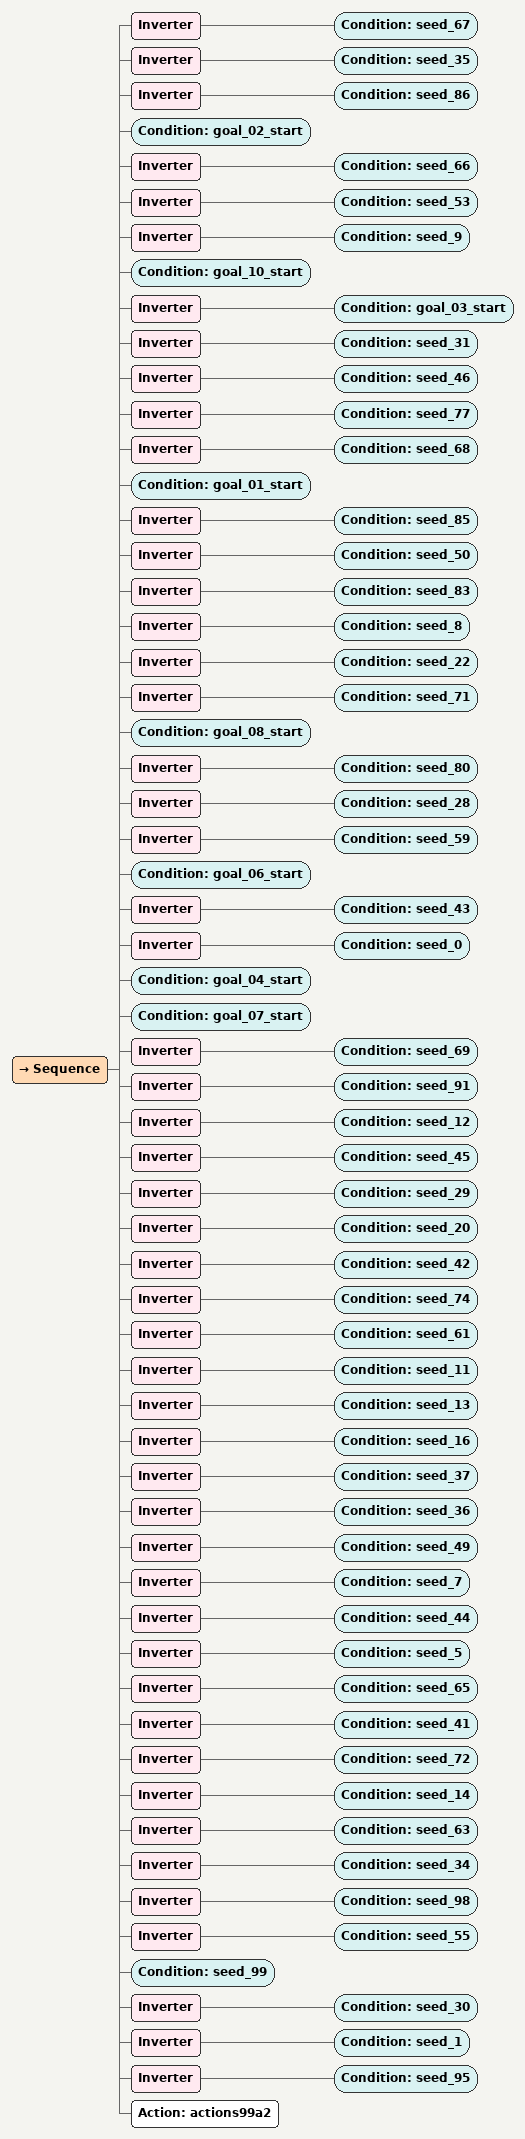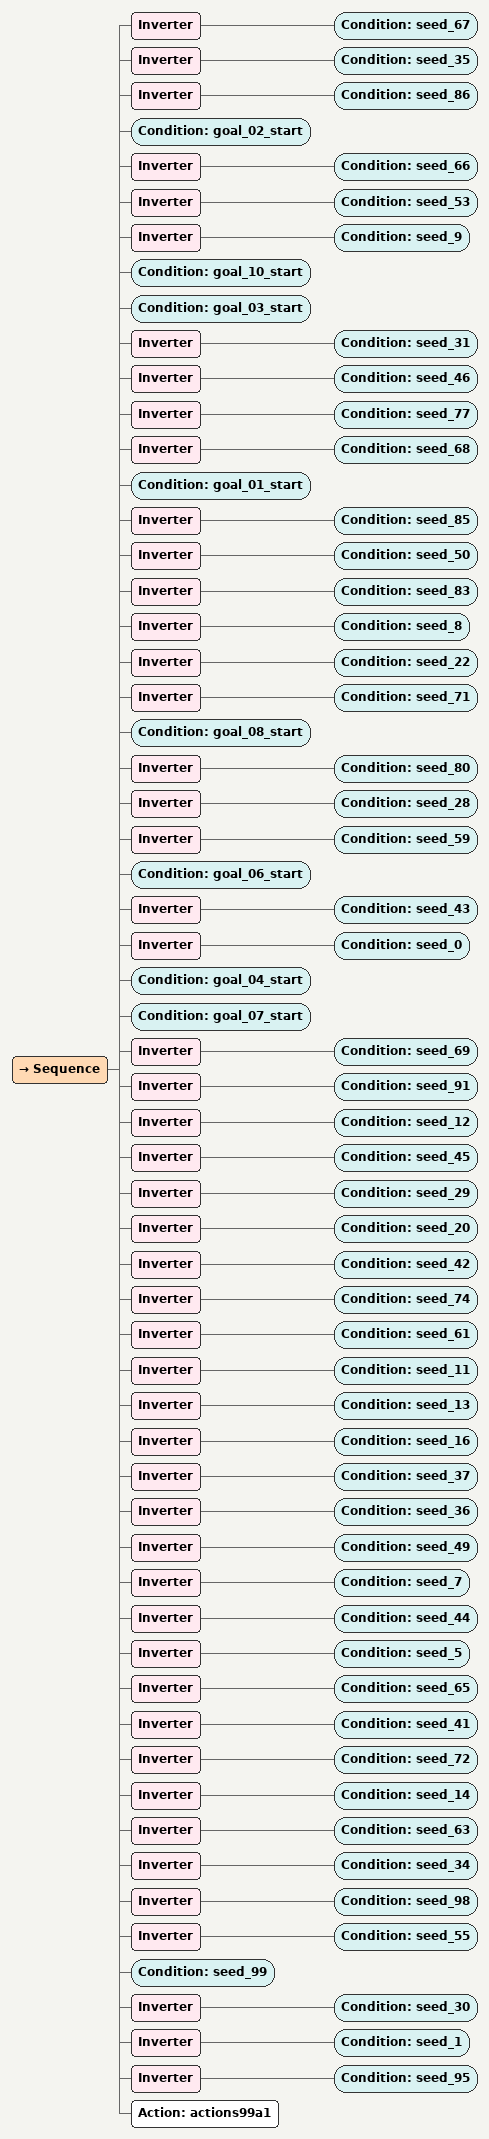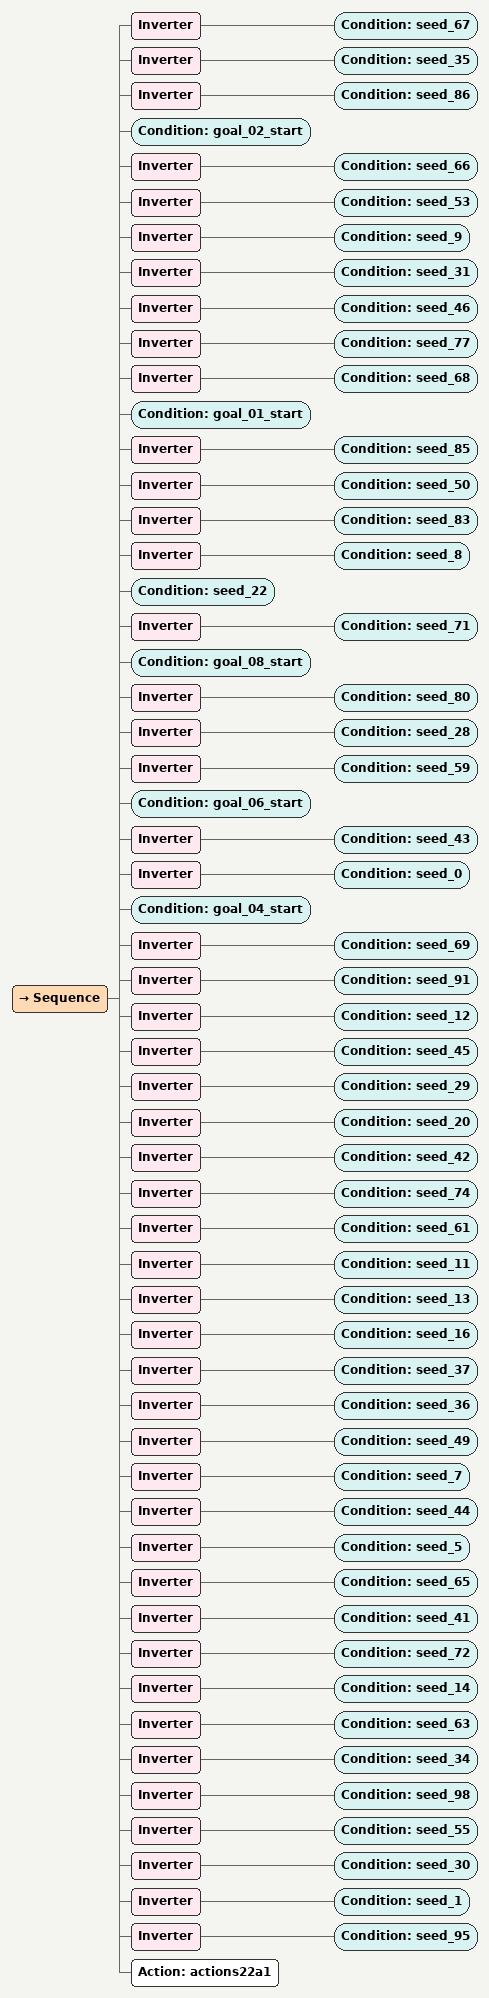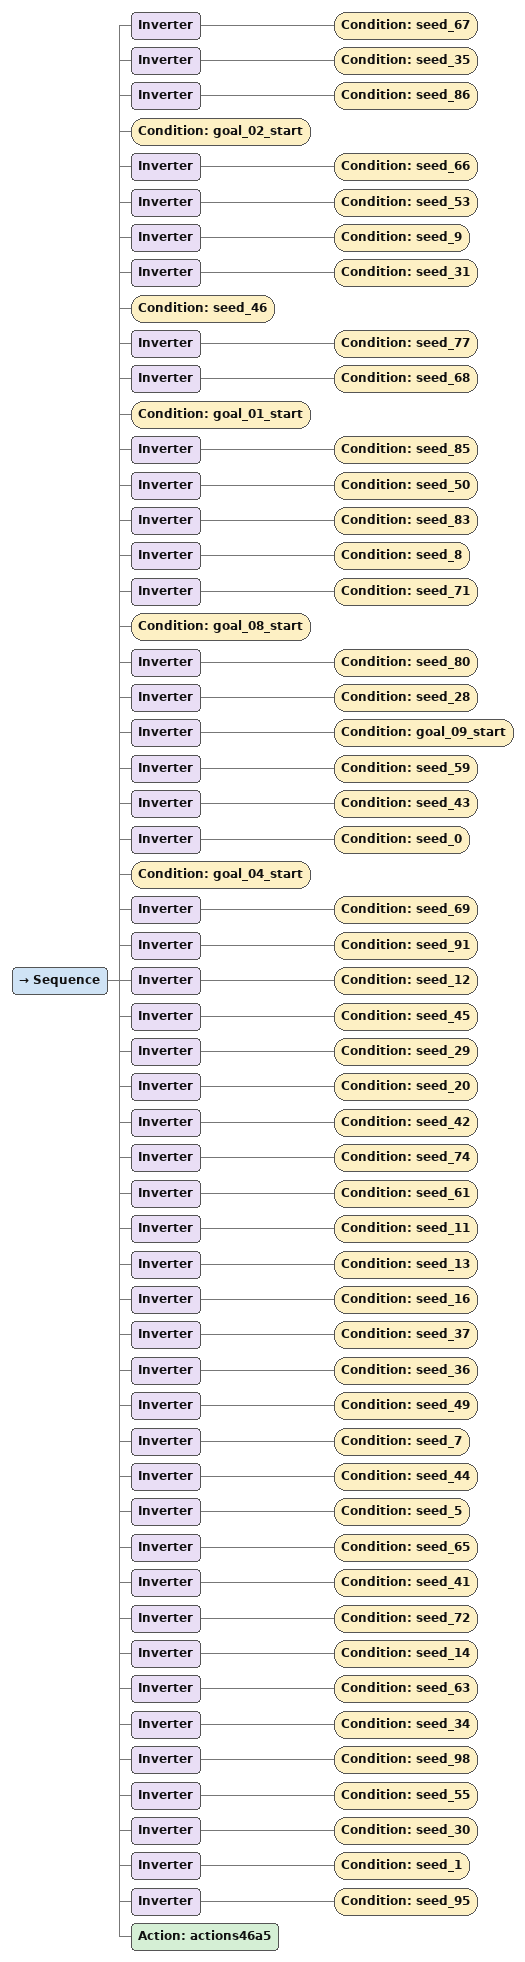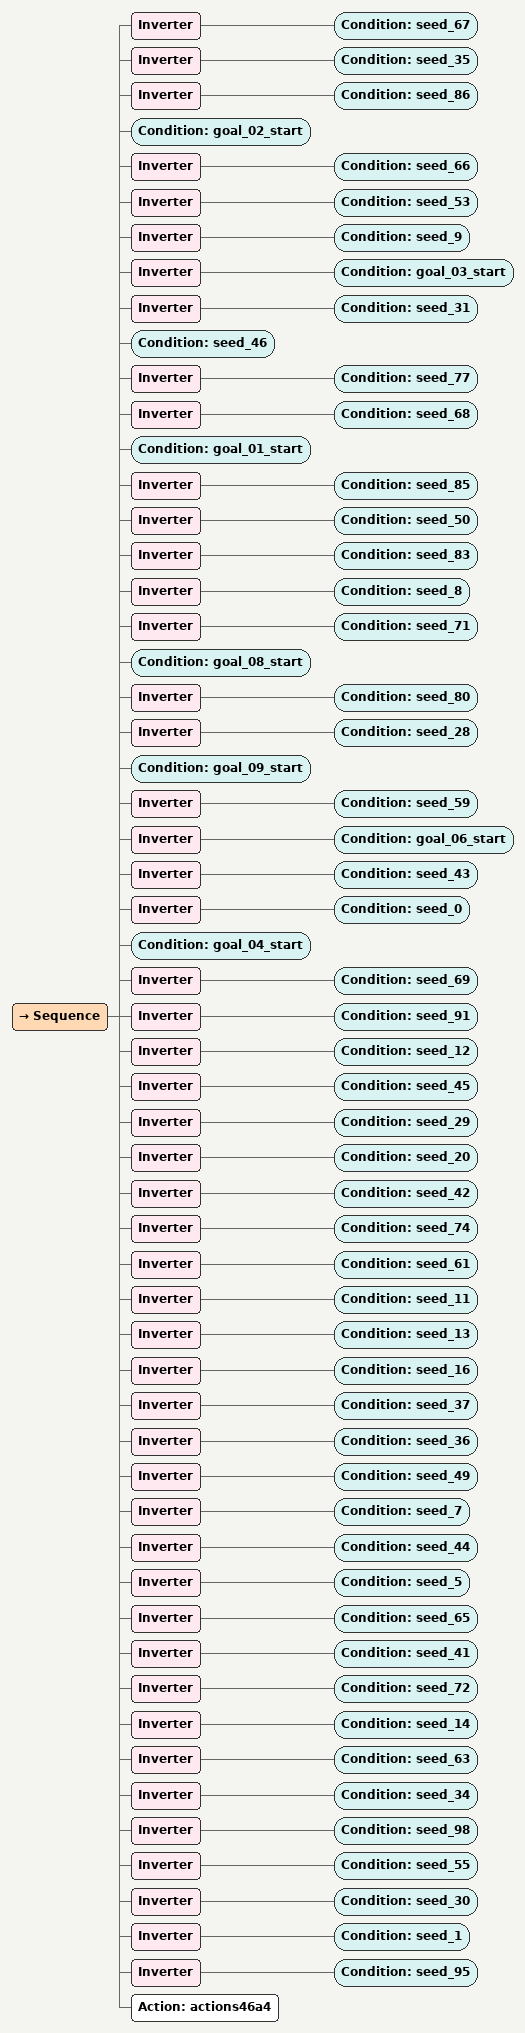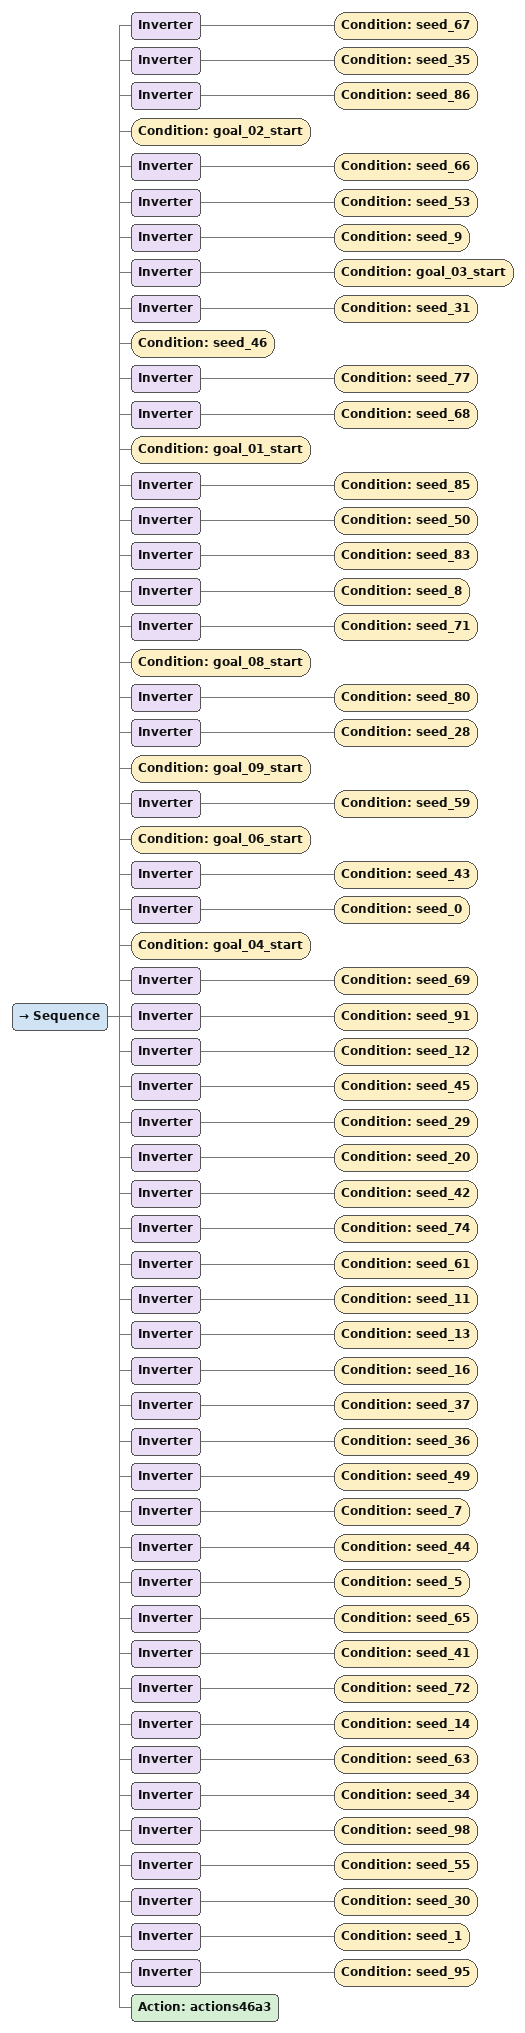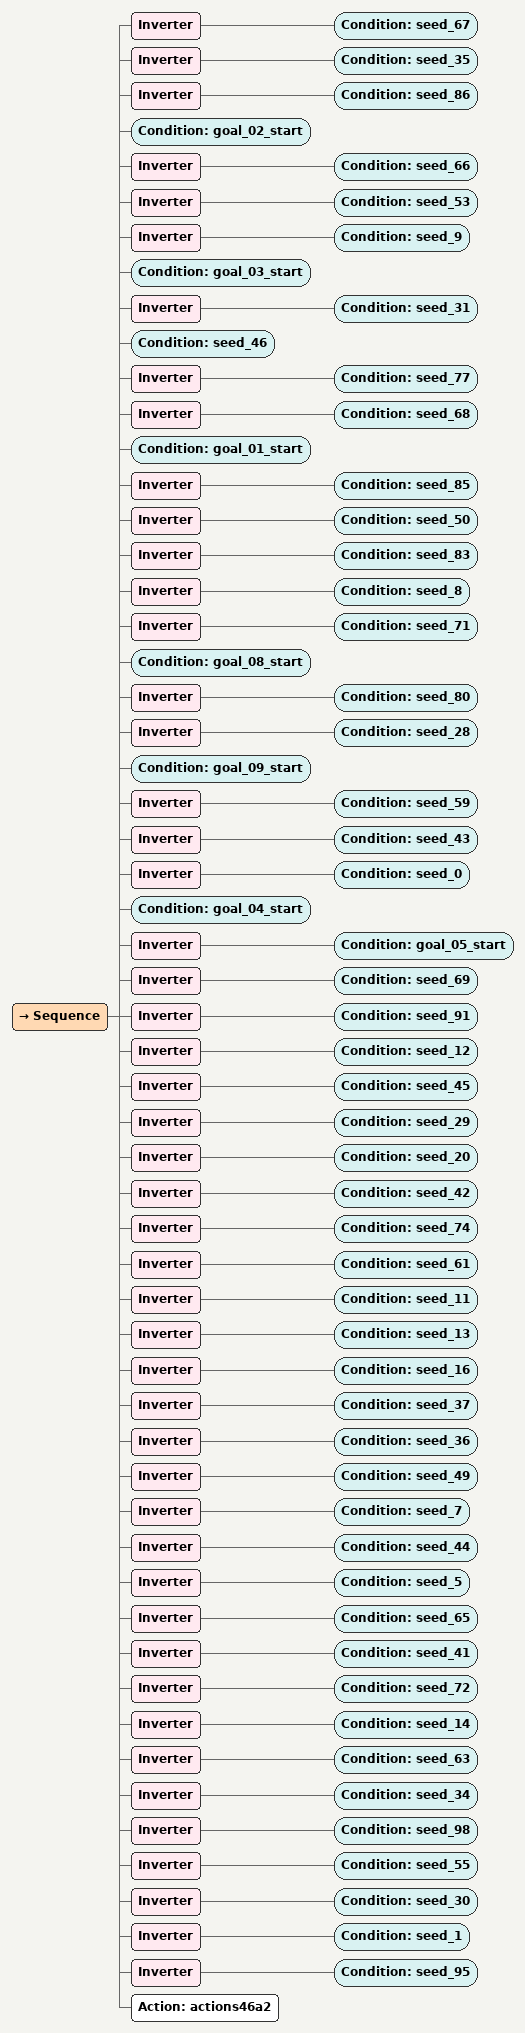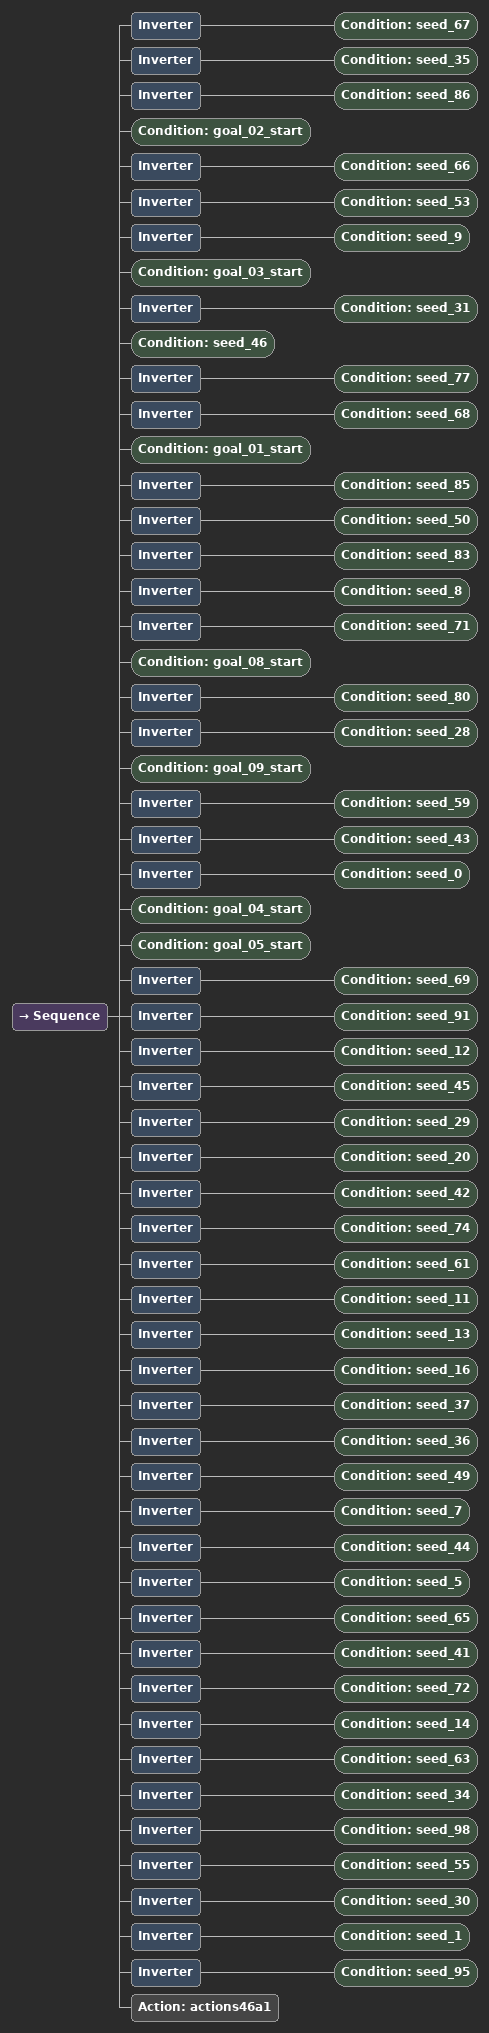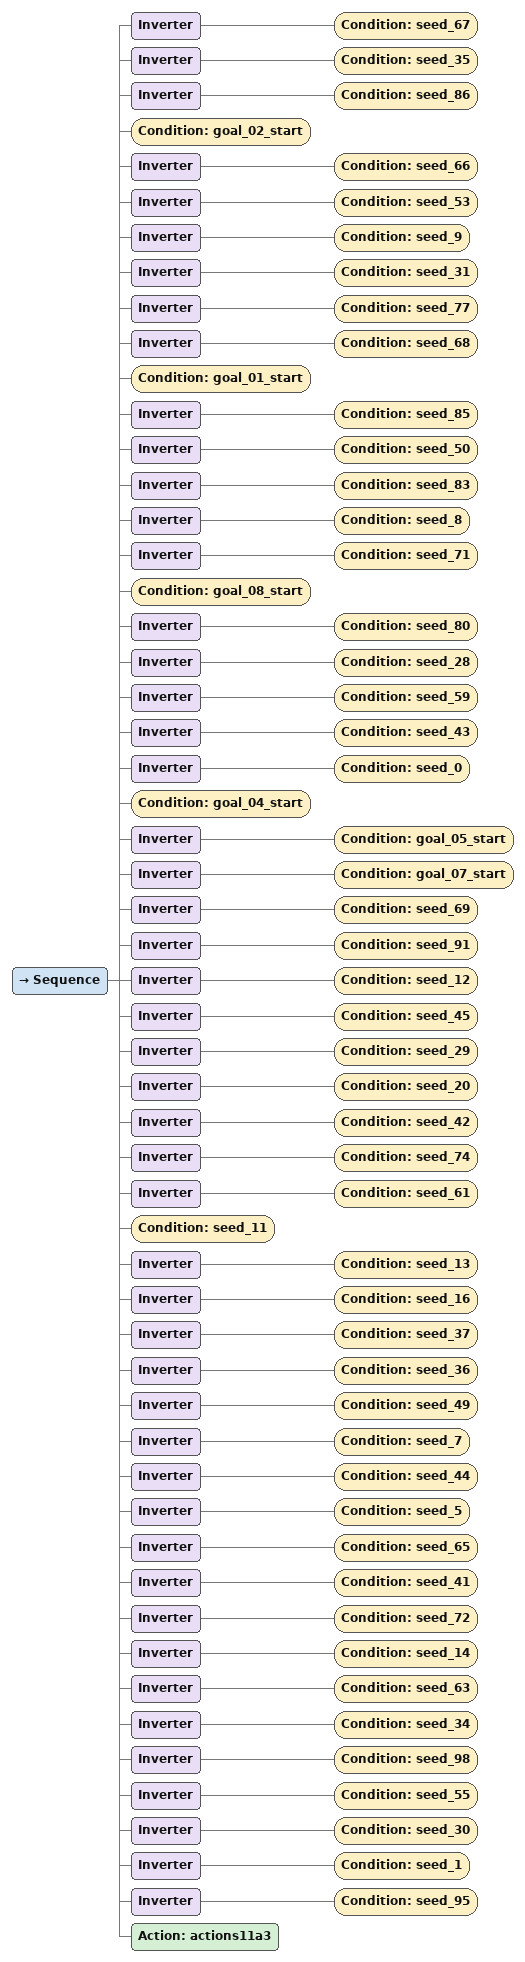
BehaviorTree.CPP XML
<Sequence>
  <Inverter>
    <Condition ID="seed_67"/>
  </Inverter>
  <Inverter>
    <Condition ID="seed_35"/>
  </Inverter>
  <Inverter>
    <Condition ID="seed_86"/>
  </Inverter>
  <Condition ID="goal_02_start"/>
  <Inverter>
    <Condition ID="seed_66"/>
  </Inverter>
  <Inverter>
    <Condition ID="seed_53"/>
  </Inverter>
  <Inverter>
    <Condition ID="seed_9"/>
  </Inverter>
  <Condition ID="goal_10_start"/>
  <Inverter>
    <Condition ID="goal_03_start"/>
  </Inverter>
  <Inverter>
    <Condition ID="seed_31"/>
  </Inverter>
  <Inverter>
    <Condition ID="seed_46"/>
  </Inverter>
  <Inverter>
    <Condition ID="seed_77"/>
  </Inverter>
  <Inverter>
    <Condition ID="seed_68"/>
  </Inverter>
  <Condition ID="goal_01_start"/>
  <Inverter>
    <Condition ID="seed_85"/>
  </Inverter>
  <Inverter>
    <Condition ID="seed_50"/>
  </Inverter>
  <Inverter>
    <Condition ID="seed_83"/>
  </Inverter>
  <Inverter>
    <Condition ID="seed_8"/>
  </Inverter>
  <Inverter>
    <Condition ID="seed_22"/>
  </Inverter>
  <Inverter>
    <Condition ID="seed_71"/>
  </Inverter>
  <Condition ID="goal_08_start"/>
  <Inverter>
    <Condition ID="seed_80"/>
  </Inverter>
  <Inverter>
    <Condition ID="seed_28"/>
  </Inverter>
  <Inverter>
    <Condition ID="seed_59"/>
  </Inverter>
  <Condition ID="goal_06_start"/>
  <Inverter>
    <Condition ID="seed_43"/>
  </Inverter>
  <Inverter>
    <Condition ID="seed_0"/>
  </Inverter>
  <Condition ID="goal_04_start"/>
  <Condition ID="goal_07_start"/>
  <Inverter>
    <Condition ID="seed_69"/>
  </Inverter>
  <Inverter>
    <Condition ID="seed_91"/>
  </Inverter>
  <Inverter>
    <Condition ID="seed_12"/>
  </Inverter>
  <Inverter>
    <Condition ID="seed_45"/>
  </Inverter>
  <Inverter>
    <Condition ID="seed_29"/>
  </Inverter>
  <Inverter>
    <Condition ID="seed_20"/>
  </Inverter>
  <Inverter>
    <Condition ID="seed_42"/>
  </Inverter>
  <Inverter>
    <Condition ID="seed_74"/>
  </Inverter>
  <Inverter>
    <Condition ID="seed_61"/>
  </Inverter>
  <Inverter>
    <Condition ID="seed_11"/>
  </Inverter>
  <Inverter>
    <Condition ID="seed_13"/>
  </Inverter>
  <Inverter>
    <Condition ID="seed_16"/>
  </Inverter>
  <Inverter>
    <Condition ID="seed_37"/>
  </Inverter>
  <Inverter>
    <Condition ID="seed_36"/>
  </Inverter>
  <Inverter>
    <Condition ID="seed_49"/>
  </Inverter>
  <Inverter>
    <Condition ID="seed_7"/>
  </Inverter>
  <Inverter>
    <Condition ID="seed_44"/>
  </Inverter>
  <Inverter>
    <Condition ID="seed_5"/>
  </Inverter>
  <Inverter>
    <Condition ID="seed_65"/>
  </Inverter>
  <Inverter>
    <Condition ID="seed_41"/>
  </Inverter>
  <Inverter>
    <Condition ID="seed_72"/>
  </Inverter>
  <Inverter>
    <Condition ID="seed_14"/>
  </Inverter>
  <Inverter>
    <Condition ID="seed_63"/>
  </Inverter>
  <Inverter>
    <Condition ID="seed_34"/>
  </Inverter>
  <Inverter>
    <Condition ID="seed_98"/>
  </Inverter>
  <Inverter>
    <Condition ID="seed_55"/>
  </Inverter>
  <Condition ID="seed_99"/>
  <Inverter>
    <Condition ID="seed_30"/>
  </Inverter>
  <Inverter>
    <Condition ID="seed_1"/>
  </Inverter>
  <Inverter>
    <Condition ID="seed_95"/>
  </Inverter>
  <Action ID="actions99a2"/>
</Sequence>

<Sequence>
  <Inverter>
    <Condition ID="seed_67"/>
  </Inverter>
  <Inverter>
    <Condition ID="seed_35"/>
  </Inverter>
  <Inverter>
    <Condition ID="seed_86"/>
  </Inverter>
  <Condition ID="goal_02_start"/>
  <Inverter>
    <Condition ID="seed_66"/>
  </Inverter>
  <Inverter>
    <Condition ID="seed_53"/>
  </Inverter>
  <Inverter>
    <Condition ID="seed_9"/>
  </Inverter>
  <Condition ID="goal_10_start"/>
  <Condition ID="goal_03_start"/>
  <Inverter>
    <Condition ID="seed_31"/>
  </Inverter>
  <Inverter>
    <Condition ID="seed_46"/>
  </Inverter>
  <Inverter>
    <Condition ID="seed_77"/>
  </Inverter>
  <Inverter>
    <Condition ID="seed_68"/>
  </Inverter>
  <Condition ID="goal_01_start"/>
  <Inverter>
    <Condition ID="seed_85"/>
  </Inverter>
  <Inverter>
    <Condition ID="seed_50"/>
  </Inverter>
  <Inverter>
    <Condition ID="seed_83"/>
  </Inverter>
  <Inverter>
    <Condition ID="seed_8"/>
  </Inverter>
  <Inverter>
    <Condition ID="seed_22"/>
  </Inverter>
  <Inverter>
    <Condition ID="seed_71"/>
  </Inverter>
  <Condition ID="goal_08_start"/>
  <Inverter>
    <Condition ID="seed_80"/>
  </Inverter>
  <Inverter>
    <Condition ID="seed_28"/>
  </Inverter>
  <Inverter>
    <Condition ID="seed_59"/>
  </Inverter>
  <Condition ID="goal_06_start"/>
  <Inverter>
    <Condition ID="seed_43"/>
  </Inverter>
  <Inverter>
    <Condition ID="seed_0"/>
  </Inverter>
  <Condition ID="goal_04_start"/>
  <Condition ID="goal_07_start"/>
  <Inverter>
    <Condition ID="seed_69"/>
  </Inverter>
  <Inverter>
    <Condition ID="seed_91"/>
  </Inverter>
  <Inverter>
    <Condition ID="seed_12"/>
  </Inverter>
  <Inverter>
    <Condition ID="seed_45"/>
  </Inverter>
  <Inverter>
    <Condition ID="seed_29"/>
  </Inverter>
  <Inverter>
    <Condition ID="seed_20"/>
  </Inverter>
  <Inverter>
    <Condition ID="seed_42"/>
  </Inverter>
  <Inverter>
    <Condition ID="seed_74"/>
  </Inverter>
  <Inverter>
    <Condition ID="seed_61"/>
  </Inverter>
  <Inverter>
    <Condition ID="seed_11"/>
  </Inverter>
  <Inverter>
    <Condition ID="seed_13"/>
  </Inverter>
  <Inverter>
    <Condition ID="seed_16"/>
  </Inverter>
  <Inverter>
    <Condition ID="seed_37"/>
  </Inverter>
  <Inverter>
    <Condition ID="seed_36"/>
  </Inverter>
  <Inverter>
    <Condition ID="seed_49"/>
  </Inverter>
  <Inverter>
    <Condition ID="seed_7"/>
  </Inverter>
  <Inverter>
    <Condition ID="seed_44"/>
  </Inverter>
  <Inverter>
    <Condition ID="seed_5"/>
  </Inverter>
  <Inverter>
    <Condition ID="seed_65"/>
  </Inverter>
  <Inverter>
    <Condition ID="seed_41"/>
  </Inverter>
  <Inverter>
    <Condition ID="seed_72"/>
  </Inverter>
  <Inverter>
    <Condition ID="seed_14"/>
  </Inverter>
  <Inverter>
    <Condition ID="seed_63"/>
  </Inverter>
  <Inverter>
    <Condition ID="seed_34"/>
  </Inverter>
  <Inverter>
    <Condition ID="seed_98"/>
  </Inverter>
  <Inverter>
    <Condition ID="seed_55"/>
  </Inverter>
  <Condition ID="seed_99"/>
  <Inverter>
    <Condition ID="seed_30"/>
  </Inverter>
  <Inverter>
    <Condition ID="seed_1"/>
  </Inverter>
  <Inverter>
    <Condition ID="seed_95"/>
  </Inverter>
  <Action ID="actions99a1"/>
</Sequence>

<Sequence>
  <Inverter>
    <Condition ID="seed_67"/>
  </Inverter>
  <Inverter>
    <Condition ID="seed_35"/>
  </Inverter>
  <Inverter>
    <Condition ID="seed_86"/>
  </Inverter>
  <Condition ID="goal_02_start"/>
  <Inverter>
    <Condition ID="seed_66"/>
  </Inverter>
  <Inverter>
    <Condition ID="seed_53"/>
  </Inverter>
  <Inverter>
    <Condition ID="seed_9"/>
  </Inverter>
  <Inverter>
    <Condition ID="seed_31"/>
  </Inverter>
  <Inverter>
    <Condition ID="seed_46"/>
  </Inverter>
  <Inverter>
    <Condition ID="seed_77"/>
  </Inverter>
  <Inverter>
    <Condition ID="seed_68"/>
  </Inverter>
  <Condition ID="goal_01_start"/>
  <Inverter>
    <Condition ID="seed_85"/>
  </Inverter>
  <Inverter>
    <Condition ID="seed_50"/>
  </Inverter>
  <Inverter>
    <Condition ID="seed_83"/>
  </Inverter>
  <Inverter>
    <Condition ID="seed_8"/>
  </Inverter>
  <Condition ID="seed_22"/>
  <Inverter>
    <Condition ID="seed_71"/>
  </Inverter>
  <Condition ID="goal_08_start"/>
  <Inverter>
    <Condition ID="seed_80"/>
  </Inverter>
  <Inverter>
    <Condition ID="seed_28"/>
  </Inverter>
  <Inverter>
    <Condition ID="seed_59"/>
  </Inverter>
  <Condition ID="goal_06_start"/>
  <Inverter>
    <Condition ID="seed_43"/>
  </Inverter>
  <Inverter>
    <Condition ID="seed_0"/>
  </Inverter>
  <Condition ID="goal_04_start"/>
  <Inverter>
    <Condition ID="seed_69"/>
  </Inverter>
  <Inverter>
    <Condition ID="seed_91"/>
  </Inverter>
  <Inverter>
    <Condition ID="seed_12"/>
  </Inverter>
  <Inverter>
    <Condition ID="seed_45"/>
  </Inverter>
  <Inverter>
    <Condition ID="seed_29"/>
  </Inverter>
  <Inverter>
    <Condition ID="seed_20"/>
  </Inverter>
  <Inverter>
    <Condition ID="seed_42"/>
  </Inverter>
  <Inverter>
    <Condition ID="seed_74"/>
  </Inverter>
  <Inverter>
    <Condition ID="seed_61"/>
  </Inverter>
  <Inverter>
    <Condition ID="seed_11"/>
  </Inverter>
  <Inverter>
    <Condition ID="seed_13"/>
  </Inverter>
  <Inverter>
    <Condition ID="seed_16"/>
  </Inverter>
  <Inverter>
    <Condition ID="seed_37"/>
  </Inverter>
  <Inverter>
    <Condition ID="seed_36"/>
  </Inverter>
  <Inverter>
    <Condition ID="seed_49"/>
  </Inverter>
  <Inverter>
    <Condition ID="seed_7"/>
  </Inverter>
  <Inverter>
    <Condition ID="seed_44"/>
  </Inverter>
  <Inverter>
    <Condition ID="seed_5"/>
  </Inverter>
  <Inverter>
    <Condition ID="seed_65"/>
  </Inverter>
  <Inverter>
    <Condition ID="seed_41"/>
  </Inverter>
  <Inverter>
    <Condition ID="seed_72"/>
  </Inverter>
  <Inverter>
    <Condition ID="seed_14"/>
  </Inverter>
  <Inverter>
    <Condition ID="seed_63"/>
  </Inverter>
  <Inverter>
    <Condition ID="seed_34"/>
  </Inverter>
  <Inverter>
    <Condition ID="seed_98"/>
  </Inverter>
  <Inverter>
    <Condition ID="seed_55"/>
  </Inverter>
  <Inverter>
    <Condition ID="seed_30"/>
  </Inverter>
  <Inverter>
    <Condition ID="seed_1"/>
  </Inverter>
  <Inverter>
    <Condition ID="seed_95"/>
  </Inverter>
  <Action ID="actions22a1"/>
</Sequence>

<Sequence>
  <Inverter>
    <Condition ID="seed_67"/>
  </Inverter>
  <Inverter>
    <Condition ID="seed_35"/>
  </Inverter>
  <Inverter>
    <Condition ID="seed_86"/>
  </Inverter>
  <Condition ID="goal_02_start"/>
  <Inverter>
    <Condition ID="seed_66"/>
  </Inverter>
  <Inverter>
    <Condition ID="seed_53"/>
  </Inverter>
  <Inverter>
    <Condition ID="seed_9"/>
  </Inverter>
  <Inverter>
    <Condition ID="seed_31"/>
  </Inverter>
  <Condition ID="seed_46"/>
  <Inverter>
    <Condition ID="seed_77"/>
  </Inverter>
  <Inverter>
    <Condition ID="seed_68"/>
  </Inverter>
  <Condition ID="goal_01_start"/>
  <Inverter>
    <Condition ID="seed_85"/>
  </Inverter>
  <Inverter>
    <Condition ID="seed_50"/>
  </Inverter>
  <Inverter>
    <Condition ID="seed_83"/>
  </Inverter>
  <Inverter>
    <Condition ID="seed_8"/>
  </Inverter>
  <Inverter>
    <Condition ID="seed_71"/>
  </Inverter>
  <Condition ID="goal_08_start"/>
  <Inverter>
    <Condition ID="seed_80"/>
  </Inverter>
  <Inverter>
    <Condition ID="seed_28"/>
  </Inverter>
  <Inverter>
    <Condition ID="goal_09_start"/>
  </Inverter>
  <Inverter>
    <Condition ID="seed_59"/>
  </Inverter>
  <Inverter>
    <Condition ID="seed_43"/>
  </Inverter>
  <Inverter>
    <Condition ID="seed_0"/>
  </Inverter>
  <Condition ID="goal_04_start"/>
  <Inverter>
    <Condition ID="seed_69"/>
  </Inverter>
  <Inverter>
    <Condition ID="seed_91"/>
  </Inverter>
  <Inverter>
    <Condition ID="seed_12"/>
  </Inverter>
  <Inverter>
    <Condition ID="seed_45"/>
  </Inverter>
  <Inverter>
    <Condition ID="seed_29"/>
  </Inverter>
  <Inverter>
    <Condition ID="seed_20"/>
  </Inverter>
  <Inverter>
    <Condition ID="seed_42"/>
  </Inverter>
  <Inverter>
    <Condition ID="seed_74"/>
  </Inverter>
  <Inverter>
    <Condition ID="seed_61"/>
  </Inverter>
  <Inverter>
    <Condition ID="seed_11"/>
  </Inverter>
  <Inverter>
    <Condition ID="seed_13"/>
  </Inverter>
  <Inverter>
    <Condition ID="seed_16"/>
  </Inverter>
  <Inverter>
    <Condition ID="seed_37"/>
  </Inverter>
  <Inverter>
    <Condition ID="seed_36"/>
  </Inverter>
  <Inverter>
    <Condition ID="seed_49"/>
  </Inverter>
  <Inverter>
    <Condition ID="seed_7"/>
  </Inverter>
  <Inverter>
    <Condition ID="seed_44"/>
  </Inverter>
  <Inverter>
    <Condition ID="seed_5"/>
  </Inverter>
  <Inverter>
    <Condition ID="seed_65"/>
  </Inverter>
  <Inverter>
    <Condition ID="seed_41"/>
  </Inverter>
  <Inverter>
    <Condition ID="seed_72"/>
  </Inverter>
  <Inverter>
    <Condition ID="seed_14"/>
  </Inverter>
  <Inverter>
    <Condition ID="seed_63"/>
  </Inverter>
  <Inverter>
    <Condition ID="seed_34"/>
  </Inverter>
  <Inverter>
    <Condition ID="seed_98"/>
  </Inverter>
  <Inverter>
    <Condition ID="seed_55"/>
  </Inverter>
  <Inverter>
    <Condition ID="seed_30"/>
  </Inverter>
  <Inverter>
    <Condition ID="seed_1"/>
  </Inverter>
  <Inverter>
    <Condition ID="seed_95"/>
  </Inverter>
  <Action ID="actions46a5"/>
</Sequence>

<Sequence>
  <Inverter>
    <Condition ID="seed_67"/>
  </Inverter>
  <Inverter>
    <Condition ID="seed_35"/>
  </Inverter>
  <Inverter>
    <Condition ID="seed_86"/>
  </Inverter>
  <Condition ID="goal_02_start"/>
  <Inverter>
    <Condition ID="seed_66"/>
  </Inverter>
  <Inverter>
    <Condition ID="seed_53"/>
  </Inverter>
  <Inverter>
    <Condition ID="seed_9"/>
  </Inverter>
  <Inverter>
    <Condition ID="goal_03_start"/>
  </Inverter>
  <Inverter>
    <Condition ID="seed_31"/>
  </Inverter>
  <Condition ID="seed_46"/>
  <Inverter>
    <Condition ID="seed_77"/>
  </Inverter>
  <Inverter>
    <Condition ID="seed_68"/>
  </Inverter>
  <Condition ID="goal_01_start"/>
  <Inverter>
    <Condition ID="seed_85"/>
  </Inverter>
  <Inverter>
    <Condition ID="seed_50"/>
  </Inverter>
  <Inverter>
    <Condition ID="seed_83"/>
  </Inverter>
  <Inverter>
    <Condition ID="seed_8"/>
  </Inverter>
  <Inverter>
    <Condition ID="seed_71"/>
  </Inverter>
  <Condition ID="goal_08_start"/>
  <Inverter>
    <Condition ID="seed_80"/>
  </Inverter>
  <Inverter>
    <Condition ID="seed_28"/>
  </Inverter>
  <Condition ID="goal_09_start"/>
  <Inverter>
    <Condition ID="seed_59"/>
  </Inverter>
  <Inverter>
    <Condition ID="goal_06_start"/>
  </Inverter>
  <Inverter>
    <Condition ID="seed_43"/>
  </Inverter>
  <Inverter>
    <Condition ID="seed_0"/>
  </Inverter>
  <Condition ID="goal_04_start"/>
  <Inverter>
    <Condition ID="seed_69"/>
  </Inverter>
  <Inverter>
    <Condition ID="seed_91"/>
  </Inverter>
  <Inverter>
    <Condition ID="seed_12"/>
  </Inverter>
  <Inverter>
    <Condition ID="seed_45"/>
  </Inverter>
  <Inverter>
    <Condition ID="seed_29"/>
  </Inverter>
  <Inverter>
    <Condition ID="seed_20"/>
  </Inverter>
  <Inverter>
    <Condition ID="seed_42"/>
  </Inverter>
  <Inverter>
    <Condition ID="seed_74"/>
  </Inverter>
  <Inverter>
    <Condition ID="seed_61"/>
  </Inverter>
  <Inverter>
    <Condition ID="seed_11"/>
  </Inverter>
  <Inverter>
    <Condition ID="seed_13"/>
  </Inverter>
  <Inverter>
    <Condition ID="seed_16"/>
  </Inverter>
  <Inverter>
    <Condition ID="seed_37"/>
  </Inverter>
  <Inverter>
    <Condition ID="seed_36"/>
  </Inverter>
  <Inverter>
    <Condition ID="seed_49"/>
  </Inverter>
  <Inverter>
    <Condition ID="seed_7"/>
  </Inverter>
  <Inverter>
    <Condition ID="seed_44"/>
  </Inverter>
  <Inverter>
    <Condition ID="seed_5"/>
  </Inverter>
  <Inverter>
    <Condition ID="seed_65"/>
  </Inverter>
  <Inverter>
    <Condition ID="seed_41"/>
  </Inverter>
  <Inverter>
    <Condition ID="seed_72"/>
  </Inverter>
  <Inverter>
    <Condition ID="seed_14"/>
  </Inverter>
  <Inverter>
    <Condition ID="seed_63"/>
  </Inverter>
  <Inverter>
    <Condition ID="seed_34"/>
  </Inverter>
  <Inverter>
    <Condition ID="seed_98"/>
  </Inverter>
  <Inverter>
    <Condition ID="seed_55"/>
  </Inverter>
  <Inverter>
    <Condition ID="seed_30"/>
  </Inverter>
  <Inverter>
    <Condition ID="seed_1"/>
  </Inverter>
  <Inverter>
    <Condition ID="seed_95"/>
  </Inverter>
  <Action ID="actions46a4"/>
</Sequence>

<Sequence>
  <Inverter>
    <Condition ID="seed_67"/>
  </Inverter>
  <Inverter>
    <Condition ID="seed_35"/>
  </Inverter>
  <Inverter>
    <Condition ID="seed_86"/>
  </Inverter>
  <Condition ID="goal_02_start"/>
  <Inverter>
    <Condition ID="seed_66"/>
  </Inverter>
  <Inverter>
    <Condition ID="seed_53"/>
  </Inverter>
  <Inverter>
    <Condition ID="seed_9"/>
  </Inverter>
  <Inverter>
    <Condition ID="goal_03_start"/>
  </Inverter>
  <Inverter>
    <Condition ID="seed_31"/>
  </Inverter>
  <Condition ID="seed_46"/>
  <Inverter>
    <Condition ID="seed_77"/>
  </Inverter>
  <Inverter>
    <Condition ID="seed_68"/>
  </Inverter>
  <Condition ID="goal_01_start"/>
  <Inverter>
    <Condition ID="seed_85"/>
  </Inverter>
  <Inverter>
    <Condition ID="seed_50"/>
  </Inverter>
  <Inverter>
    <Condition ID="seed_83"/>
  </Inverter>
  <Inverter>
    <Condition ID="seed_8"/>
  </Inverter>
  <Inverter>
    <Condition ID="seed_71"/>
  </Inverter>
  <Condition ID="goal_08_start"/>
  <Inverter>
    <Condition ID="seed_80"/>
  </Inverter>
  <Inverter>
    <Condition ID="seed_28"/>
  </Inverter>
  <Condition ID="goal_09_start"/>
  <Inverter>
    <Condition ID="seed_59"/>
  </Inverter>
  <Condition ID="goal_06_start"/>
  <Inverter>
    <Condition ID="seed_43"/>
  </Inverter>
  <Inverter>
    <Condition ID="seed_0"/>
  </Inverter>
  <Condition ID="goal_04_start"/>
  <Inverter>
    <Condition ID="seed_69"/>
  </Inverter>
  <Inverter>
    <Condition ID="seed_91"/>
  </Inverter>
  <Inverter>
    <Condition ID="seed_12"/>
  </Inverter>
  <Inverter>
    <Condition ID="seed_45"/>
  </Inverter>
  <Inverter>
    <Condition ID="seed_29"/>
  </Inverter>
  <Inverter>
    <Condition ID="seed_20"/>
  </Inverter>
  <Inverter>
    <Condition ID="seed_42"/>
  </Inverter>
  <Inverter>
    <Condition ID="seed_74"/>
  </Inverter>
  <Inverter>
    <Condition ID="seed_61"/>
  </Inverter>
  <Inverter>
    <Condition ID="seed_11"/>
  </Inverter>
  <Inverter>
    <Condition ID="seed_13"/>
  </Inverter>
  <Inverter>
    <Condition ID="seed_16"/>
  </Inverter>
  <Inverter>
    <Condition ID="seed_37"/>
  </Inverter>
  <Inverter>
    <Condition ID="seed_36"/>
  </Inverter>
  <Inverter>
    <Condition ID="seed_49"/>
  </Inverter>
  <Inverter>
    <Condition ID="seed_7"/>
  </Inverter>
  <Inverter>
    <Condition ID="seed_44"/>
  </Inverter>
  <Inverter>
    <Condition ID="seed_5"/>
  </Inverter>
  <Inverter>
    <Condition ID="seed_65"/>
  </Inverter>
  <Inverter>
    <Condition ID="seed_41"/>
  </Inverter>
  <Inverter>
    <Condition ID="seed_72"/>
  </Inverter>
  <Inverter>
    <Condition ID="seed_14"/>
  </Inverter>
  <Inverter>
    <Condition ID="seed_63"/>
  </Inverter>
  <Inverter>
    <Condition ID="seed_34"/>
  </Inverter>
  <Inverter>
    <Condition ID="seed_98"/>
  </Inverter>
  <Inverter>
    <Condition ID="seed_55"/>
  </Inverter>
  <Inverter>
    <Condition ID="seed_30"/>
  </Inverter>
  <Inverter>
    <Condition ID="seed_1"/>
  </Inverter>
  <Inverter>
    <Condition ID="seed_95"/>
  </Inverter>
  <Action ID="actions46a3"/>
</Sequence>

<Sequence>
  <Inverter>
    <Condition ID="seed_67"/>
  </Inverter>
  <Inverter>
    <Condition ID="seed_35"/>
  </Inverter>
  <Inverter>
    <Condition ID="seed_86"/>
  </Inverter>
  <Condition ID="goal_02_start"/>
  <Inverter>
    <Condition ID="seed_66"/>
  </Inverter>
  <Inverter>
    <Condition ID="seed_53"/>
  </Inverter>
  <Inverter>
    <Condition ID="seed_9"/>
  </Inverter>
  <Condition ID="goal_03_start"/>
  <Inverter>
    <Condition ID="seed_31"/>
  </Inverter>
  <Condition ID="seed_46"/>
  <Inverter>
    <Condition ID="seed_77"/>
  </Inverter>
  <Inverter>
    <Condition ID="seed_68"/>
  </Inverter>
  <Condition ID="goal_01_start"/>
  <Inverter>
    <Condition ID="seed_85"/>
  </Inverter>
  <Inverter>
    <Condition ID="seed_50"/>
  </Inverter>
  <Inverter>
    <Condition ID="seed_83"/>
  </Inverter>
  <Inverter>
    <Condition ID="seed_8"/>
  </Inverter>
  <Inverter>
    <Condition ID="seed_71"/>
  </Inverter>
  <Condition ID="goal_08_start"/>
  <Inverter>
    <Condition ID="seed_80"/>
  </Inverter>
  <Inverter>
    <Condition ID="seed_28"/>
  </Inverter>
  <Condition ID="goal_09_start"/>
  <Inverter>
    <Condition ID="seed_59"/>
  </Inverter>
  <Inverter>
    <Condition ID="seed_43"/>
  </Inverter>
  <Inverter>
    <Condition ID="seed_0"/>
  </Inverter>
  <Condition ID="goal_04_start"/>
  <Inverter>
    <Condition ID="goal_05_start"/>
  </Inverter>
  <Inverter>
    <Condition ID="seed_69"/>
  </Inverter>
  <Inverter>
    <Condition ID="seed_91"/>
  </Inverter>
  <Inverter>
    <Condition ID="seed_12"/>
  </Inverter>
  <Inverter>
    <Condition ID="seed_45"/>
  </Inverter>
  <Inverter>
    <Condition ID="seed_29"/>
  </Inverter>
  <Inverter>
    <Condition ID="seed_20"/>
  </Inverter>
  <Inverter>
    <Condition ID="seed_42"/>
  </Inverter>
  <Inverter>
    <Condition ID="seed_74"/>
  </Inverter>
  <Inverter>
    <Condition ID="seed_61"/>
  </Inverter>
  <Inverter>
    <Condition ID="seed_11"/>
  </Inverter>
  <Inverter>
    <Condition ID="seed_13"/>
  </Inverter>
  <Inverter>
    <Condition ID="seed_16"/>
  </Inverter>
  <Inverter>
    <Condition ID="seed_37"/>
  </Inverter>
  <Inverter>
    <Condition ID="seed_36"/>
  </Inverter>
  <Inverter>
    <Condition ID="seed_49"/>
  </Inverter>
  <Inverter>
    <Condition ID="seed_7"/>
  </Inverter>
  <Inverter>
    <Condition ID="seed_44"/>
  </Inverter>
  <Inverter>
    <Condition ID="seed_5"/>
  </Inverter>
  <Inverter>
    <Condition ID="seed_65"/>
  </Inverter>
  <Inverter>
    <Condition ID="seed_41"/>
  </Inverter>
  <Inverter>
    <Condition ID="seed_72"/>
  </Inverter>
  <Inverter>
    <Condition ID="seed_14"/>
  </Inverter>
  <Inverter>
    <Condition ID="seed_63"/>
  </Inverter>
  <Inverter>
    <Condition ID="seed_34"/>
  </Inverter>
  <Inverter>
    <Condition ID="seed_98"/>
  </Inverter>
  <Inverter>
    <Condition ID="seed_55"/>
  </Inverter>
  <Inverter>
    <Condition ID="seed_30"/>
  </Inverter>
  <Inverter>
    <Condition ID="seed_1"/>
  </Inverter>
  <Inverter>
    <Condition ID="seed_95"/>
  </Inverter>
  <Action ID="actions46a2"/>
</Sequence>

<Sequence>
  <Inverter>
    <Condition ID="seed_67"/>
  </Inverter>
  <Inverter>
    <Condition ID="seed_35"/>
  </Inverter>
  <Inverter>
    <Condition ID="seed_86"/>
  </Inverter>
  <Condition ID="goal_02_start"/>
  <Inverter>
    <Condition ID="seed_66"/>
  </Inverter>
  <Inverter>
    <Condition ID="seed_53"/>
  </Inverter>
  <Inverter>
    <Condition ID="seed_9"/>
  </Inverter>
  <Condition ID="goal_03_start"/>
  <Inverter>
    <Condition ID="seed_31"/>
  </Inverter>
  <Condition ID="seed_46"/>
  <Inverter>
    <Condition ID="seed_77"/>
  </Inverter>
  <Inverter>
    <Condition ID="seed_68"/>
  </Inverter>
  <Condition ID="goal_01_start"/>
  <Inverter>
    <Condition ID="seed_85"/>
  </Inverter>
  <Inverter>
    <Condition ID="seed_50"/>
  </Inverter>
  <Inverter>
    <Condition ID="seed_83"/>
  </Inverter>
  <Inverter>
    <Condition ID="seed_8"/>
  </Inverter>
  <Inverter>
    <Condition ID="seed_71"/>
  </Inverter>
  <Condition ID="goal_08_start"/>
  <Inverter>
    <Condition ID="seed_80"/>
  </Inverter>
  <Inverter>
    <Condition ID="seed_28"/>
  </Inverter>
  <Condition ID="goal_09_start"/>
  <Inverter>
    <Condition ID="seed_59"/>
  </Inverter>
  <Inverter>
    <Condition ID="seed_43"/>
  </Inverter>
  <Inverter>
    <Condition ID="seed_0"/>
  </Inverter>
  <Condition ID="goal_04_start"/>
  <Condition ID="goal_05_start"/>
  <Inverter>
    <Condition ID="seed_69"/>
  </Inverter>
  <Inverter>
    <Condition ID="seed_91"/>
  </Inverter>
  <Inverter>
    <Condition ID="seed_12"/>
  </Inverter>
  <Inverter>
    <Condition ID="seed_45"/>
  </Inverter>
  <Inverter>
    <Condition ID="seed_29"/>
  </Inverter>
  <Inverter>
    <Condition ID="seed_20"/>
  </Inverter>
  <Inverter>
    <Condition ID="seed_42"/>
  </Inverter>
  <Inverter>
    <Condition ID="seed_74"/>
  </Inverter>
  <Inverter>
    <Condition ID="seed_61"/>
  </Inverter>
  <Inverter>
    <Condition ID="seed_11"/>
  </Inverter>
  <Inverter>
    <Condition ID="seed_13"/>
  </Inverter>
  <Inverter>
    <Condition ID="seed_16"/>
  </Inverter>
  <Inverter>
    <Condition ID="seed_37"/>
  </Inverter>
  <Inverter>
    <Condition ID="seed_36"/>
  </Inverter>
  <Inverter>
    <Condition ID="seed_49"/>
  </Inverter>
  <Inverter>
    <Condition ID="seed_7"/>
  </Inverter>
  <Inverter>
    <Condition ID="seed_44"/>
  </Inverter>
  <Inverter>
    <Condition ID="seed_5"/>
  </Inverter>
  <Inverter>
    <Condition ID="seed_65"/>
  </Inverter>
  <Inverter>
    <Condition ID="seed_41"/>
  </Inverter>
  <Inverter>
    <Condition ID="seed_72"/>
  </Inverter>
  <Inverter>
    <Condition ID="seed_14"/>
  </Inverter>
  <Inverter>
    <Condition ID="seed_63"/>
  </Inverter>
  <Inverter>
    <Condition ID="seed_34"/>
  </Inverter>
  <Inverter>
    <Condition ID="seed_98"/>
  </Inverter>
  <Inverter>
    <Condition ID="seed_55"/>
  </Inverter>
  <Inverter>
    <Condition ID="seed_30"/>
  </Inverter>
  <Inverter>
    <Condition ID="seed_1"/>
  </Inverter>
  <Inverter>
    <Condition ID="seed_95"/>
  </Inverter>
  <Action ID="actions46a1"/>
</Sequence>

<Sequence>
  <Inverter>
    <Condition ID="seed_67"/>
  </Inverter>
  <Inverter>
    <Condition ID="seed_35"/>
  </Inverter>
  <Inverter>
    <Condition ID="seed_86"/>
  </Inverter>
  <Condition ID="goal_02_start"/>
  <Inverter>
    <Condition ID="seed_66"/>
  </Inverter>
  <Inverter>
    <Condition ID="seed_53"/>
  </Inverter>
  <Inverter>
    <Condition ID="seed_9"/>
  </Inverter>
  <Inverter>
    <Condition ID="seed_31"/>
  </Inverter>
  <Inverter>
    <Condition ID="seed_77"/>
  </Inverter>
  <Inverter>
    <Condition ID="seed_68"/>
  </Inverter>
  <Condition ID="goal_01_start"/>
  <Inverter>
    <Condition ID="seed_85"/>
  </Inverter>
  <Inverter>
    <Condition ID="seed_50"/>
  </Inverter>
  <Inverter>
    <Condition ID="seed_83"/>
  </Inverter>
  <Inverter>
    <Condition ID="seed_8"/>
  </Inverter>
  <Inverter>
    <Condition ID="seed_71"/>
  </Inverter>
  <Condition ID="goal_08_start"/>
  <Inverter>
    <Condition ID="seed_80"/>
  </Inverter>
  <Inverter>
    <Condition ID="seed_28"/>
  </Inverter>
  <Inverter>
    <Condition ID="seed_59"/>
  </Inverter>
  <Inverter>
    <Condition ID="seed_43"/>
  </Inverter>
  <Inverter>
    <Condition ID="seed_0"/>
  </Inverter>
  <Condition ID="goal_04_start"/>
  <Inverter>
    <Condition ID="goal_05_start"/>
  </Inverter>
  <Inverter>
    <Condition ID="goal_07_start"/>
  </Inverter>
  <Inverter>
    <Condition ID="seed_69"/>
  </Inverter>
  <Inverter>
    <Condition ID="seed_91"/>
  </Inverter>
  <Inverter>
    <Condition ID="seed_12"/>
  </Inverter>
  <Inverter>
    <Condition ID="seed_45"/>
  </Inverter>
  <Inverter>
    <Condition ID="seed_29"/>
  </Inverter>
  <Inverter>
    <Condition ID="seed_20"/>
  </Inverter>
  <Inverter>
    <Condition ID="seed_42"/>
  </Inverter>
  <Inverter>
    <Condition ID="seed_74"/>
  </Inverter>
  <Inverter>
    <Condition ID="seed_61"/>
  </Inverter>
  <Condition ID="seed_11"/>
  <Inverter>
    <Condition ID="seed_13"/>
  </Inverter>
  <Inverter>
    <Condition ID="seed_16"/>
  </Inverter>
  <Inverter>
    <Condition ID="seed_37"/>
  </Inverter>
  <Inverter>
    <Condition ID="seed_36"/>
  </Inverter>
  <Inverter>
    <Condition ID="seed_49"/>
  </Inverter>
  <Inverter>
    <Condition ID="seed_7"/>
  </Inverter>
  <Inverter>
    <Condition ID="seed_44"/>
  </Inverter>
  <Inverter>
    <Condition ID="seed_5"/>
  </Inverter>
  <Inverter>
    <Condition ID="seed_65"/>
  </Inverter>
  <Inverter>
    <Condition ID="seed_41"/>
  </Inverter>
  <Inverter>
    <Condition ID="seed_72"/>
  </Inverter>
  <Inverter>
    <Condition ID="seed_14"/>
  </Inverter>
  <Inverter>
    <Condition ID="seed_63"/>
  </Inverter>
  <Inverter>
    <Condition ID="seed_34"/>
  </Inverter>
  <Inverter>
    <Condition ID="seed_98"/>
  </Inverter>
  <Inverter>
    <Condition ID="seed_55"/>
  </Inverter>
  <Inverter>
    <Condition ID="seed_30"/>
  </Inverter>
  <Inverter>
    <Condition ID="seed_1"/>
  </Inverter>
  <Inverter>
    <Condition ID="seed_95"/>
  </Inverter>
  <Action ID="actions11a3"/>
</Sequence>
